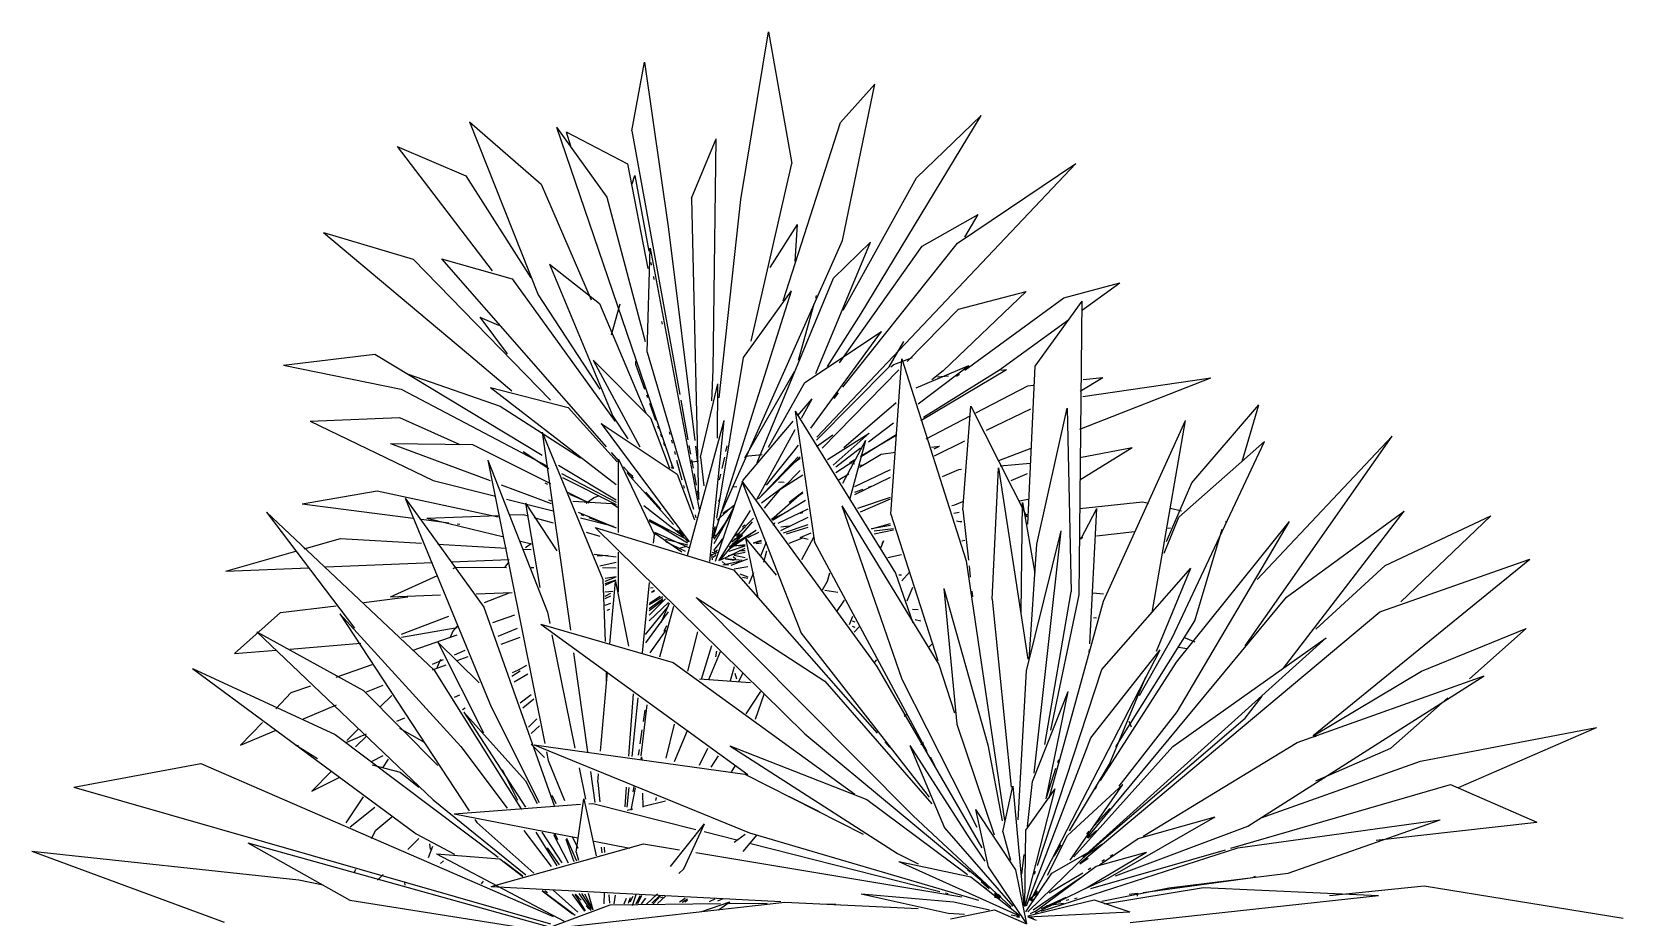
# Model space of a CAD drawing. Header units: millimetres. Extents: x 577 to 2337, y 236 to 943.
# Drawn here: x 812.212 to 815.296, y 703.802 to 705.517 of the extents above; entities that cross this region are included whole.
import ezdxf

# ---------------------------------------------------------------- set-up
doc = ezdxf.new("R2010")
doc.units = ezdxf.units.MM
doc.header["$LTSCALE"] = 0.01
doc.layers.add('06-Furn', color=4, linetype='Continuous')

# ---------------------------------------------------------------- blocks, each defined once
blk = doc.blocks.new('SERWER')
at = {"layer": '06-Furn', "color": 66, "linetype": 'Continuous'}
for p, q in [((722.9173, 562.3524), (723.0114, 562.9215)), ((723.0114, 562.9215), (723.0904, 562.4752)), ((722.5472, 562.586), (722.5911, 562.8186)), ((722.5911, 562.8186), (722.6721, 562.2524)), ((723.2552, 562.6138), (723.3725, 562.7436)), ((723.2618, 562.2143), (723.3725, 562.7436)), ((721.9974, 562.6168), (722.2397, 562.4051)), ((721.9974, 562.6168), (722.23, 562.0292)), ((723.0612, 562.009), (723.2552, 562.6138)), ((723.3256, 561.9661), (723.7325, 562.6377)), ((723.5131, 562.4263), (723.7325, 562.6377)), ((722.2923, 562.5977), (722.4634, 562.3608)), ((722.2923, 562.5977), (722.6878, 561.4391)), ((722.3244, 562.5823), (722.3398, 562.5353)), ((722.3244, 562.5823), (722.5331, 562.4739)), ((722.5472, 562.586), (722.7102, 561.6912)), ((722.75, 562.3576), (722.8343, 562.5588)), ((722.8233, 561.7754), (722.8343, 562.5588)), ((721.752, 562.5328), (721.9845, 562.4328)), ((721.752, 562.5328), (722.0735, 562.1114)), ((722.5331, 562.4739), (722.6015, 562.1188)), ((722.9525, 561.8721), (723.0904, 562.4752)), ((723.1755, 561.5471), (724.0537, 562.4752)), ((723.6521, 562.2048), (724.0536, 562.4752)), ((721.9845, 562.4328), (722.2055, 562.0872)), ((722.2397, 562.4051), (722.4101, 562.0126)), ((722.549, 562.4056), (722.5577, 562.4343)), ((722.5577, 562.4343), (722.605, 562.1773)), ((723.2644, 561.977), (723.5131, 562.4263)), ((722.4634, 562.3608), (722.5929, 561.8718)), ((722.75, 562.3576), (722.7735, 561.337)), ((722.8443, 561.6806), (722.9173, 562.3524)), ((723.5328, 562.1948), (723.7221, 562.3018)), ((723.6773, 562.2252), (723.7221, 562.3018)), ((721.5021, 562.2409), (721.8061, 562.15)), ((721.5021, 562.2409), (721.9865, 561.8334)), ((722.6721, 562.2524), (722.7612, 561.5356)), ((723.0166, 562.1222), (723.1097, 562.2677)), ((723.1014, 562.1429), (723.1097, 562.2677)), ((722.5994, 561.8356), (722.6095, 562.1874)), ((722.6095, 562.1874), (722.7761, 561.3016)), ((722.8514, 561.2914), (723.2618, 562.2143)), ((723.1714, 561.7633), (723.3575, 562.2079)), ((723.2321, 562.0859), (723.3575, 562.2079)), ((723.252, 561.7994), (723.5328, 562.1948)), ((723.264, 561.7159), (723.6521, 562.2048)), ((721.8061, 562.15), (722.2715, 561.6719)), ((721.9016, 562.1517), (722.1416, 562.0837)), ((721.9016, 562.1517), (722.4608, 561.514)), ((722.2681, 562.1337), (722.4375, 562.0007)), ((722.2681, 562.1337), (722.4836, 561.6178)), ((722.612, 562.1392), (722.6138, 562.1296)), ((722.1416, 562.0837), (722.4917, 561.5994)), ((722.6208, 562.0916), (722.6226, 562.0821)), ((722.9734, 561.4612), (723.2321, 562.0859)), ((724.0134, 562.0189), (724.2036, 562.0701)), ((724.076, 561.9782), (724.2036, 562.0701)), ((722.23, 562.0292), (722.4394, 561.7095)), ((722.8246, 561.207), (723.0895, 562.0436)), ((722.9261, 561.817), (723.0895, 562.0436)), ((723.1715, 562.0182), (723.1742, 562.0278)), ((723.6035, 561.7723), (723.8856, 562.0408)), ((723.6558, 561.981), (723.8856, 562.0408)), ((723.6769, 561.7742), (724.0134, 562.0189)), ((722.4375, 562.0007), (722.595, 561.6285)), ((722.4793, 561.894), (722.5077, 561.9989)), ((723.1129, 561.8074), (723.1662, 561.9991)), ((723.2115, 561.7861), (723.3256, 561.9661)), ((723.4815, 561.8034), (723.6559, 561.981)), ((723.9164, 561.7879), (724.0757, 562.0077)), ((724.0649, 561.0121), (724.0757, 562.0077)), ((722.0323, 561.954), (722.0956, 561.9269)), ((722.0323, 561.954), (722.1247, 561.8292)), ((722.6489, 561.9392), (722.6506, 561.9297)), ((723.7945, 561.7755), (724.0304, 561.9454)), ((723.1345, 561.7326), (723.3943, 561.9047)), ((723.155, 561.5774), (723.3943, 561.9047)), ((723.4202, 561.7853), (723.4703, 561.871)), ((721.3662, 561.791), (721.6761, 561.8282)), ((721.6761, 561.8282), (722.2435, 561.4856)), ((721.9865, 561.8334), (722.1411, 561.7038)), ((722.4168, 561.8085), (722.6111, 561.6119)), ((722.4168, 561.8085), (722.5748, 561.5136)), ((722.5601, 561.8045), (722.5603, 561.7949)), ((722.5994, 561.8356), (722.7565, 561.3022)), ((722.8356, 561.2726), (722.9261, 561.817)), ((723.4268, 561.286), (723.4635, 561.8127)), ((723.436, 561.7935), (723.5001, 561.8174)), ((723.4635, 561.8127), (723.6819, 561.1276)), ((721.3662, 561.791), (721.7656, 561.7098)), ((721.786, 561.7618), (721.7955, 561.7555)), ((721.786, 561.7618), (722.1009, 561.6514)), ((722.5603, 561.7949), (722.5907, 561.7093)), ((722.8186, 561.6705), (722.8233, 561.7754)), ((722.9307, 561.4765), (723.0995, 561.7693)), ((723.1743, 561.5363), (723.4202, 561.7853)), ((723.1929, 561.5094), (723.4536, 561.7749)), ((723.4266, 561.7853), (723.436, 561.7935)), ((723.512, 561.7145), (723.6908, 561.7898)), ((723.5195, 561.6594), (723.6908, 561.7897)), ((723.528, 561.6035), (723.8184, 561.7759)), ((723.5373, 561.6143), (723.7945, 561.7755)), ((723.5659, 561.742), (723.6035, 561.7724)), ((723.5851, 561.7513), (723.6221, 561.7552)), ((723.649, 561.7539), (723.6583, 561.7607)), ((723.6498, 561.7581), (723.659, 561.7591)), ((723.7992, 561.7739), (723.8184, 561.7759)), ((723.8915, 561.2518), (723.9164, 561.7879)), ((724.0678, 561.5745), (724.5114, 561.7475)), ((724.0689, 561.7025), (724.1452, 561.7494)), ((724.0771, 561.6849), (724.5114, 561.7475)), ((724.0785, 561.7421), (724.1452, 561.7495)), ((721.7656, 561.7098), (722.2621, 561.4485)), ((722.068, 561.7148), (722.3318, 561.6473)), ((722.068, 561.7148), (722.4948, 561.3862)), ((722.7804, 561.4789), (722.84, 561.7277)), ((722.8385, 561.5435), (722.84, 561.7277)), ((723.0112, 561.5134), (723.1344, 561.7326)), ((723.2339, 561.6781), (723.2489, 561.697)), ((723.7141, 561.6288), (723.8909, 561.7213)), ((723.8909, 561.7212), (723.9095, 561.7233)), ((722.1009, 561.6514), (722.3738, 561.4763)), ((722.3318, 561.6473), (722.4975, 561.4634)), ((722.5974, 561.6903), (722.6008, 561.6808)), ((722.6075, 561.6618), (722.6278, 561.6047)), ((722.7137, 561.672), (722.7381, 561.5375)), ((723.1109, 561.6201), (723.1593, 561.677)), ((723.1228, 561.6107), (723.1593, 561.677)), ((723.2674, 561.5117), (723.4442, 561.6642)), ((723.6709, 561.3001), (723.6974, 561.6521)), ((723.6974, 561.6521), (723.8874, 561.2764)), ((723.7514, 561.5703), (723.9008, 561.6433)), ((723.9216, 561.1841), (724.0247, 561.6446)), ((724.0247, 561.6446), (724.0383, 561.0223)), ((724.4472, 561.3917), (724.6745, 561.6569)), ((724.6178, 561.4648), (724.6745, 561.6569)), ((721.457, 561.6007), (721.7592, 561.6138)), ((721.457, 561.6007), (721.8742, 561.3999)), ((721.7592, 561.6138), (721.9643, 561.5215)), ((722.4442, 561.5932), (722.7018, 561.4216)), ((722.4442, 561.5932), (722.7417, 561.1918)), ((722.4836, 561.6178), (722.5338, 561.5414)), ((722.6111, 561.6119), (722.6753, 561.442)), ((722.6345, 561.5856), (722.6379, 561.5761)), ((722.7366, 561.1456), (722.8612, 561.6035)), ((722.8123, 561.1252), (722.8612, 561.6035)), ((722.925, 561.4014), (723.0948, 561.6011)), ((723.1014, 561.6345), (723.1674, 561.1911)), ((723.1014, 561.6345), (723.4427, 561.0861)), ((723.3511, 561.5313), (723.4349, 561.595)), ((723.5466, 561.5411), (723.6955, 561.619)), ((724.1482, 560.9906), (724.4259, 561.6038)), ((724.3128, 560.9516), (724.4259, 561.6038)), ((722.2439, 561.5642), (722.3392, 560.8923)), ((722.2439, 561.5642), (722.4497, 561.0641)), ((722.6447, 561.5571), (722.648, 561.5476)), ((722.6742, 561.565), (722.6768, 561.5555)), ((722.6818, 561.5363), (722.6844, 561.5267)), ((722.9715, 561.3358), (723.1019, 561.5728)), ((723.1743, 561.5153), (723.2301, 561.5551)), ((723.2115, 561.4716), (723.3523, 561.5604)), ((723.2303, 561.4522), (723.3523, 561.5603)), ((723.2636, 561.3906), (723.3418, 561.5362)), ((723.2872, 561.3356), (723.3418, 561.5362)), ((723.3232, 561.4801), (723.4442, 561.5559)), ((723.3232, 561.4819), (723.4442, 561.5537)), ((723.5745, 561.484), (723.6769, 561.534)), ((724.3805, 560.8663), (724.6934, 561.5324)), ((724.4033, 561.2758), (724.6934, 561.5324)), ((724.6286, 560.8394), (725.1271, 561.5506)), ((724.6691, 561.0638), (725.1271, 561.5506)), ((721.7289, 561.5253), (722.0075, 561.522)), ((721.7289, 561.5253), (722.0667, 561.3996)), ((722.0075, 561.522), (722.2715, 561.3896)), ((722.1796, 561.4982), (722.2656, 561.4406)), ((722.4777, 561.4948), (722.503, 561.466)), ((722.6548, 561.5285), (722.6582, 561.519)), ((722.692, 561.4979), (722.6945, 561.4883)), ((722.7416, 561.5183), (722.7469, 561.4895)), ((722.7635, 561.5164), (722.7707, 561.4591)), ((722.7804, 561.4789), (722.7915, 561.3823)), ((722.8539, 561.4406), (722.8627, 561.479)), ((722.8671, 561.4981), (722.8715, 561.5173)), ((722.9323, 561.4823), (722.9899, 561.4884)), ((722.9776, 561.3378), (723.1125, 561.4805)), ((722.9788, 561.3385), (723.1184, 561.4798)), ((723.0044, 561.3839), (723.0986, 561.5002)), ((723.0812, 561.4489), (723.1184, 561.4754)), ((723.0985, 561.5002), (723.1126, 561.5195)), ((723.2394, 561.4463), (723.3232, 561.5101)), ((723.3205, 561.4449), (723.3932, 561.4891)), ((723.3932, 561.4891), (723.4422, 561.4959)), ((723.5642, 561.5127), (723.5918, 561.5165)), ((723.5734, 561.5076), (723.5918, 561.5164)), ((723.7929, 561.4672), (723.9025, 561.51)), ((724.0678, 561.4018), (724.2447, 561.5113)), ((724.0678, 561.4779), (724.2447, 561.5113)), ((722.0593, 561.4693), (722.2613, 560.953)), ((722.0593, 561.4693), (722.2524, 560.5077)), ((722.2994, 561.4519), (722.4948, 561.3339)), ((722.3087, 561.424), (722.4948, 561.326)), ((722.5023, 561.2235), (722.5024, 561.472)), ((722.5024, 561.472), (722.6241, 561.2158)), ((722.5198, 561.4467), (722.5536, 561.4082)), ((722.5321, 561.4307), (722.5507, 561.4146)), ((722.5324, 561.4247), (722.6892, 561.2506)), ((722.681, 561.4427), (722.6904, 561.4463)), ((722.6819, 561.4522), (722.6853, 561.4425)), ((722.6996, 561.4692), (722.7174, 561.4021)), ((722.7018, 561.4216), (722.7608, 561.2667)), ((722.7463, 561.4627), (722.7742, 561.4656)), ((722.7504, 561.4703), (722.7556, 561.4414)), ((722.7591, 561.4223), (722.7661, 561.3838)), ((722.8452, 561.4022), (722.8495, 561.4214)), ((723.0626, 561.3766), (723.1185, 561.4335)), ((723.2394, 561.4275), (723.3046, 561.4683)), ((723.2479, 561.4006), (723.2842, 561.4227)), ((723.286, 561.4598), (723.3046, 561.4709)), ((723.2937, 561.4577), (723.3029, 561.4563)), ((723.3046, 561.3796), (723.4256, 561.4373)), ((723.3211, 561.4534), (723.3303, 561.452)), ((723.6014, 561.4137), (723.6568, 561.4375)), ((723.6568, 561.4375), (723.6663, 561.4384)), ((723.7697, 560.9972), (723.791, 561.443)), ((723.791, 561.443), (723.8909, 560.7938)), ((723.7974, 561.45), (723.8986, 561.4589)), ((723.8342, 561.3997), (723.8894, 561.4235)), ((721.8742, 561.3999), (722.0858, 561.3464)), ((722.1039, 561.3857), (722.2014, 561.3494)), ((722.2528, 561.3917), (722.2621, 561.3875)), ((722.3128, 561.4105), (722.4948, 561.3184)), ((722.7225, 561.3829), (722.725, 561.3733)), ((722.8316, 561.1259), (722.925, 561.4014)), ((722.8939, 561.3788), (722.9034, 561.3798)), ((722.9204, 561.3975), (723.1217, 560.8821)), ((722.9204, 561.3975), (723.3785, 560.7689)), ((722.9881, 561.3241), (723.0812, 561.3944)), ((722.9972, 561.3062), (723.0529, 561.3715)), ((723.0455, 561.3947), (723.0549, 561.3957)), ((723.0529, 561.3715), (723.1275, 561.4186)), ((723.0549, 561.3957), (723.0641, 561.3942)), ((723.3046, 561.3523), (723.4256, 561.4114)), ((723.3046, 561.36), (723.3325, 561.3705)), ((723.3511, 561.3775), (723.3604, 561.381)), ((724.361, 561.1924), (724.4472, 561.3917)), ((721.4297, 561.3205), (721.6838, 561.3647)), ((721.4297, 561.3205), (721.8061, 561.2723)), ((721.6838, 561.3647), (722.0946, 561.2769)), ((721.7786, 561.3396), (722.0459, 560.9705)), ((721.7786, 561.3396), (722.0705, 560.6323)), ((722.1226, 561.337), (722.2808, 561.2971)), ((722.1869, 561.3235), (722.293, 561.161)), ((722.1869, 561.3235), (722.2351, 561.0366)), ((722.2014, 561.3494), (722.2743, 561.3221)), ((722.2654, 561.3344), (722.2745, 561.3307)), ((722.3273, 561.3616), (722.4018, 561.3242)), ((722.3366, 561.354), (722.4018, 561.3247)), ((722.3472, 561.3297), (722.4805, 561.322)), ((722.3924, 561.3228), (722.4181, 561.3415)), ((722.4181, 561.3415), (722.4369, 561.3487)), ((722.4805, 561.322), (722.4987, 561.3094)), ((722.5879, 561.3145), (722.7177, 561.2146)), ((722.5957, 561.3602), (722.6463, 561.3025)), ((722.7696, 561.3646), (722.7749, 561.3358)), ((722.8371, 561.2658), (722.8941, 561.316)), ((722.843, 561.3289), (722.8461, 561.3384)), ((722.8567, 561.2887), (722.8944, 561.3156)), ((723.0254, 561.265), (723.1371, 561.3331)), ((723.0306, 561.2752), (723.1258, 561.3596)), ((723.0812, 561.326), (723.1277, 561.3614)), ((723.0998, 561.34), (723.1277, 561.3575)), ((723.2596, 561.3141), (723.4639, 560.7261)), ((723.2596, 561.3141), (723.5892, 560.7753)), ((723.3139, 561.3064), (723.4256, 561.3438)), ((723.3232, 561.2941), (723.4256, 561.3381)), ((723.6334, 561.3146), (723.6429, 561.3174)), ((723.6429, 561.3174), (723.67, 561.3291)), ((723.8627, 561.3309), (723.8905, 561.3361)), ((723.8689, 560.9526), (723.8733, 561.3249)), ((723.8733, 561.3249), (723.9147, 561.0854)), ((724.0674, 561.3051), (724.2795, 561.328)), ((724.2795, 561.328), (724.3005, 561.3231)), ((721.3081, 561.2925), (721.6066, 560.8989)), ((721.3081, 561.2925), (721.877, 560.7565)), ((721.834, 561.2687), (721.9271, 561.2568)), ((721.8525, 561.2716), (722.0946, 561.2816)), ((721.8525, 561.2716), (722.1132, 561.2083)), ((722.1318, 561.2831), (722.1786, 561.285)), ((722.1786, 561.285), (722.1972, 561.2798)), ((722.2158, 561.2745), (722.2809, 561.256)), ((722.3654, 561.2928), (722.4948, 561.2389)), ((722.3738, 561.2735), (722.4855, 561.2453)), ((722.3744, 561.2846), (722.3835, 561.2812)), ((722.4018, 561.2744), (722.4948, 561.2396)), ((722.6065, 561.2672), (722.726, 561.2043)), ((722.6065, 561.2664), (722.7362, 561.1882)), ((722.6065, 561.2619), (722.6717, 561.229)), ((722.7622, 561.283), (722.765, 561.2734)), ((722.8266, 561.2004), (722.8739, 561.2671)), ((722.827, 561.1857), (722.8925, 561.3022)), ((722.8433, 561.127), (722.9506, 561.2979)), ((722.8472, 561.1298), (722.9575, 561.2595)), ((722.8521, 561.2321), (722.8942, 561.3082)), ((722.9048, 561.2159), (722.9602, 561.2723)), ((723.0217, 561.269), (723.0306, 561.2752)), ((723.0254, 561.2685), (723.0812, 561.2977)), ((723.044, 561.2553), (723.1464, 561.3041)), ((723.0533, 561.2297), (723.1464, 561.2751)), ((723.1184, 561.29), (723.1277, 561.2935)), ((723.1184, 561.2885), (723.1277, 561.2908)), ((723.4268, 561.286), (723.5857, 560.7892)), ((723.6397, 561.289), (723.6583, 561.2925)), ((723.649, 561.2629), (723.6676, 561.2599)), ((723.6583, 561.2608), (723.6676, 561.2618)), ((723.6709, 561.3001), (723.6895, 561.1291)), ((723.8817, 561.285), (723.891, 561.286)), ((724.0707, 561.2004), (724.125, 561.3054)), ((724.1011, 560.8464), (724.1251, 561.3054)), ((724.3531, 561.1529), (724.4033, 561.2758)), ((724.375, 561.3057), (724.4122, 561.297)), ((724.3952, 560.7841), (724.7785, 561.2603)), ((724.3973, 560.6151), (724.7785, 561.2603)), ((724.5611, 561.2622), (724.5672, 561.2608)), ((724.5611, 561.2602), (724.5672, 561.2609)), ((724.7585, 560.7633), (725.1677, 561.2954)), ((724.768, 561.0042), (725.1677, 561.2954)), ((725.103, 561.111), (725.4617, 561.2803)), ((725.1568, 560.9879), (725.4617, 561.2803)), ((721.955, 561.2532), (721.9643, 561.252)), ((722.3925, 561.2242), (722.439, 561.211)), ((722.4239, 561.24), (722.893, 561.0969)), ((722.4239, 561.24), (723.1347, 560.5405)), ((722.6213, 561.1872), (722.6242, 561.2158)), ((722.6251, 561.2241), (722.743, 561.1711)), ((722.6262, 561.2212), (722.7176, 561.1579)), ((722.7003, 561.2313), (722.7384, 561.1922)), ((722.7068, 561.2311), (722.7244, 561.2116)), ((722.8227, 561.2129), (722.8319, 561.2141)), ((722.8245, 561.2057), (722.8309, 561.2439)), ((722.8256, 561.2335), (722.8299, 561.2431)), ((722.829, 561.2146), (722.8384, 561.2171)), ((722.8759, 561.1661), (722.9683, 561.2313)), ((722.8774, 561.1749), (722.9695, 561.231)), ((722.8865, 561.1828), (722.9232, 561.2145)), ((722.8873, 561.1913), (722.9235, 561.2207)), ((722.8958, 561.2121), (722.9141, 561.2236)), ((722.8958, 561.2007), (722.9233, 561.2151)), ((722.9034, 561.2092), (722.9225, 561.2164)), ((722.904, 561.2121), (722.9134, 561.2189)), ((722.9228, 561.2386), (722.9322, 561.241)), ((722.9231, 561.2443), (722.9323, 561.2498)), ((722.9416, 561.2065), (722.9788, 561.2243)), ((723.0286, 561.2479), (723.0325, 561.2573)), ((723.0299, 561.2478), (723.0326, 561.2573)), ((723.0533, 561.2425), (723.0812, 561.2461)), ((723.0626, 561.2224), (723.1464, 561.2504)), ((723.0719, 561.2195), (723.1464, 561.241)), ((723.1184, 561.2061), (723.1557, 561.2221)), ((723.1246, 561.1316), (723.1655, 561.2078)), ((723.3604, 561.2355), (723.4256, 561.2544)), ((723.3604, 561.2367), (723.4256, 561.2489)), ((723.3697, 561.2296), (723.4349, 561.2367)), ((723.3697, 561.2193), (723.4349, 561.2327)), ((723.886, 560.7539), (724.0047, 561.2289)), ((723.9121, 560.4069), (724.0047, 561.2289)), ((724.0678, 561.2058), (724.0771, 561.2068)), ((724.1237, 561.212), (724.254, 561.2263)), ((724.3657, 561.2386), (724.375, 561.2397)), ((724.458, 560.9234), (724.55, 561.2349)), ((721.1708, 561.0924), (721.4074, 561.1597)), ((721.4358, 561.1678), (721.5591, 561.2028)), ((721.5591, 561.2028), (721.834, 561.1871)), ((721.8898, 561.1839), (722.1225, 561.1707)), ((722.1699, 561.1946), (722.2079, 561.1853)), ((722.1784, 561.1675), (722.2063, 561.1659)), ((722.187, 561.1731), (722.2057, 561.1867)), ((722.5022, 561.0227), (722.5023, 561.1565)), ((722.6624, 561.2006), (722.7373, 561.1816)), ((722.6624, 561.1935), (722.7282, 561.1605)), ((722.7076, 561.1709), (722.7345, 561.1769)), ((722.8193, 561.1482), (722.8381, 561.1571)), ((722.8199, 561.1573), (722.8303, 561.1549)), ((722.8254, 561.1628), (722.8564, 561.2011)), ((722.8256, 561.1519), (722.8331, 561.1522)), ((722.8271, 561.1604), (722.8366, 561.1606)), ((722.8287, 561.1574), (722.8381, 561.1642)), ((722.8486, 561.1925), (722.8564, 561.2023)), ((722.8497, 561.1304), (722.9324, 561.1708)), ((722.8743, 561.1455), (722.932, 561.1563)), ((722.8781, 561.1606), (722.9325, 561.1788)), ((722.8842, 561.1803), (722.932, 561.1779)), ((722.8851, 561.1796), (722.9228, 561.1975)), ((722.8947, 561.184), (722.9134, 561.1983)), ((722.8953, 561.1784), (722.9323, 561.1824)), ((722.913, 561.1624), (722.9321, 561.1628)), ((722.9335, 561.2038), (723.0369, 561.0791)), ((722.9335, 561.2038), (722.9754, 561.003)), ((722.9602, 561.1881), (722.9881, 561.1974)), ((722.9602, 561.1872), (722.9881, 561.1953)), ((722.9695, 561.1889), (722.9881, 561.1979)), ((722.9695, 561.1864), (722.9881, 561.1884)), ((722.9851, 561.1444), (723.0048, 561.1914)), ((722.9951, 561.1234), (723.0058, 561.1617)), ((723.0809, 561.1873), (723.1273, 561.2049)), ((723.1273, 561.2049), (723.146, 561.2013)), ((723.1674, 561.1911), (723.5489, 560.4824)), ((723.3915, 561.1676), (723.4031, 561.196)), ((723.3967, 561.1864), (723.4031, 561.196)), ((723.6676, 561.1951), (723.6769, 561.1972)), ((723.8959, 560.7926), (723.9216, 561.1841)), ((721.1708, 561.0924), (721.4524, 561.1041)), ((721.5082, 561.1065), (721.8712, 561.1216)), ((721.9364, 561.1243), (722.1318, 561.1324)), ((721.9419, 561.1014), (721.9507, 561.1054)), ((721.9507, 561.1054), (722.1223, 561.105)), ((722.1165, 561.1048), (722.1318, 561.1237)), ((722.2063, 561.1049), (722.2156, 561.1048)), ((722.4204, 561.1499), (722.4948, 561.1407)), ((722.4297, 561.1448), (722.4669, 561.1464)), ((722.439, 561.1107), (722.4948, 561.1232)), ((722.4483, 561.1043), (722.4948, 561.1042)), ((722.818, 561.1504), (722.8203, 561.1311)), ((722.8239, 561.1399), (722.833, 561.1473)), ((722.8546, 561.1254), (722.8643, 561.1165)), ((722.8569, 561.1142), (722.9134, 561.1258)), ((722.8572, 561.1153), (722.8759, 561.1135)), ((722.8647, 561.1356), (722.9224, 561.1302)), ((722.8663, 561.134), (722.8945, 561.1291)), ((722.8849, 561.113), (722.9416, 561.1345)), ((722.8911, 561.1422), (722.9006, 561.1339)), ((722.8943, 561.1), (722.9416, 561.1076)), ((722.8953, 561.1464), (722.9323, 561.1388)), ((723.4165, 561.1389), (723.4629, 561.1492)), ((723.6819, 561.1276), (723.812, 560.2462)), ((723.6915, 561.1101), (723.6956, 561.072)), ((724.1416, 560.7585), (724.4443, 561.102)), ((724.3274, 560.8214), (724.4443, 561.102)), ((724.859, 560.5354), (725.5939, 561.133)), ((724.8683, 560.8958), (725.103, 561.111)), ((725.0846, 560.9549), (725.5939, 561.133)), ((721.7295, 561.0058), (721.8886, 561.0774)), ((722.4497, 561.0641), (722.4567, 560.8542)), ((722.4571, 561.0445), (722.494, 561.0617)), ((722.4576, 561.0683), (722.4948, 561.0748)), ((722.4576, 561.0581), (722.4948, 561.0726)), ((722.4576, 561.0505), (722.4948, 561.0634)), ((722.4735, 560.8464), (722.4921, 561.0574)), ((722.492, 561.0574), (722.5361, 560.8381)), ((722.5843, 560.8156), (722.608, 561.0538)), ((722.893, 561.0969), (723.3802, 560.5424)), ((722.914, 561.0831), (722.9416, 561.0729)), ((722.9227, 561.0717), (722.9416, 561.0687)), ((722.9455, 561.0502), (722.9613, 561.0879)), ((723.1946, 561.0292), (723.2118, 561.0585)), ((723.2118, 561.0585), (723.2196, 561.0872)), ((723.4427, 561.0861), (723.5014, 560.9172)), ((723.4535, 561.0803), (723.4628, 561.0794)), ((723.4635, 561.0601), (723.4899, 561.0885)), ((721.6385, 560.9865), (721.7875, 561.0049)), ((721.7295, 561.0058), (721.8991, 561.0116)), ((722.0201, 561.0157), (722.1417, 561.0198)), ((722.0481, 560.9863), (722.1353, 561.0196)), ((722.4565, 561.0221), (722.4838, 561.0245)), ((722.4576, 561.0079), (722.4762, 561.0181)), ((722.4576, 560.9994), (722.4762, 561.0089)), ((722.6065, 560.9796), (722.6531, 561.0063)), ((722.6065, 560.9661), (722.6531, 561.0001)), ((722.6065, 560.9436), (722.6624, 560.9983)), ((722.6065, 560.9585), (722.6531, 560.9943)), ((722.608, 560.9838), (722.6444, 561.0072)), ((722.6114, 561.0358), (722.6206, 561.0366)), ((722.615, 561.021), (722.6245, 561.0248)), ((722.6158, 561.0228), (722.6251, 561.0282)), ((722.7659, 561.0025), (723.2021, 560.7188)), ((722.7659, 561.0025), (723.5021, 560.2627)), ((723.2022, 561.028), (723.2466, 561.0211)), ((723.2434, 560.9559), (723.269, 560.9943)), ((723.4814, 560.9915), (723.501, 561.0385)), ((723.6059, 561.0341), (723.6501, 560.5735)), ((723.6059, 561.0341), (723.7554, 560.5028)), ((723.7008, 561.0245), (723.7029, 561.0055)), ((723.7697, 560.9972), (723.8344, 560.3592)), ((723.9485, 560.5043), (724.0383, 561.0223)), ((723.963, 560.3227), (724.1482, 560.9906)), ((723.9693, 560.5533), (724.0649, 561.0121)), ((724.0927, 560.1877), (724.768, 561.0042)), ((724.112, 561.0185), (724.1483, 561.0151)), ((721.1993, 560.8131), (721.3562, 560.9516)), ((721.3562, 560.9516), (721.5448, 560.9749)), ((721.5576, 560.9481), (721.9677, 560.4975)), ((721.5576, 560.9481), (721.9961, 560.2794)), ((721.7668, 560.8789), (721.9271, 560.9401)), ((722.0459, 560.9705), (722.2837, 560.2981)), ((722.076, 560.9179), (722.1505, 560.9438)), ((722.2613, 560.953), (722.2691, 560.9146)), ((722.4576, 560.9772), (722.4762, 560.9842)), ((722.4639, 560.96), (722.4734, 560.9638)), ((722.5946, 560.877), (722.6717, 560.9737)), ((722.5955, 560.8494), (722.6717, 560.9549)), ((722.6065, 560.9238), (722.6717, 560.9861)), ((722.643, 560.8016), (722.6898, 560.9739)), ((722.6475, 560.9184), (722.6758, 560.9851)), ((723.2863, 560.9116), (723.2979, 560.94)), ((723.5, 560.9637), (723.5187, 560.9619)), ((724.0678, 560.1018), (725.0846, 560.9549)), ((724.1143, 560.9353), (724.1237, 560.9341)), ((721.2761, 560.8863), (721.6379, 560.6881)), ((721.2761, 560.8863), (721.8741, 560.3163)), ((721.7668, 560.8689), (721.955, 560.9014)), ((721.9326, 560.8684), (721.9409, 560.8872)), ((721.9409, 560.8872), (721.9562, 560.9061)), ((722.0946, 560.8716), (722.1598, 560.8991)), ((722.2391, 560.9126), (722.6877, 560.7824)), ((722.2391, 560.9126), (722.9416, 560.4027)), ((722.6098, 560.8153), (722.6638, 560.892)), ((722.6569, 560.8892), (722.6668, 560.9085)), ((722.738, 560.7537), (722.7712, 560.8868)), ((723.1217, 560.8821), (723.5564, 560.3256)), ((723.2953, 560.9236), (723.3046, 560.9204)), ((723.2953, 560.9061), (723.3046, 560.9021)), ((723.3015, 560.8853), (723.3195, 560.9047)), ((723.5094, 560.9279), (723.528, 560.9236)), ((724.1892, 560.4969), (724.458, 560.9234)), ((725.2266, 560.7528), (725.5812, 560.898)), ((725.3892, 560.7277), (725.5812, 560.898)), ((721.3872, 560.8283), (721.6281, 560.8477)), ((721.8061, 560.8242), (721.955, 560.8759)), ((721.8895, 560.8519), (722.0293, 560.7134)), ((721.8895, 560.8519), (722.0446, 560.5444)), ((722.1039, 560.8446), (722.1691, 560.869)), ((722.2769, 560.8762), (722.3549, 560.492)), ((722.7843, 560.7265), (722.819, 560.8403)), ((723.5559, 560.8361), (723.5652, 560.8446)), ((724.0771, 560.1224), (724.9036, 560.8657)), ((724.2696, 560.6701), (724.3805, 560.8663)), ((724.3834, 560.4979), (724.9036, 560.8657)), ((724.4029, 560.8346), (724.4308, 560.8296)), ((724.4193, 560.8687), (724.4571, 560.8524)), ((721.1993, 560.8131), (721.3407, 560.8245)), ((721.5445, 560.7333), (721.6665, 560.7757)), ((721.8712, 560.7771), (721.9085, 560.7928)), ((721.8712, 560.7575), (721.9178, 560.775)), ((721.8869, 560.7655), (721.8993, 560.7936)), ((721.9457, 560.8086), (721.9829, 560.8243)), ((721.955, 560.7889), (721.9922, 560.8028)), ((722.1635, 560.7572), (722.191, 560.7734)), ((722.35, 560.8155), (722.3977, 560.4796)), ((722.6877, 560.7824), (723.3046, 560.3357)), ((722.8087, 560.7246), (722.849, 560.8204)), ((722.8326, 560.8023), (722.8357, 560.8214)), ((723.3704, 560.7824), (723.3792, 560.792)), ((723.5892, 560.7753), (723.6422, 560.6123)), ((723.9018, 559.9766), (724.3398, 560.8257)), ((724.0996, 560.8177), (724.1001, 560.8272)), ((724.1051, 560.5275), (724.3398, 560.8257)), ((724.1378, 560.3822), (724.3953, 560.7841)), ((721.0576, 560.7622), (721.5416, 560.5381)), ((721.0576, 560.7622), (721.8165, 560.2012)), ((721.877, 560.7565), (722.1738, 560.2838)), ((722.1411, 560.7358), (722.1691, 560.7546)), ((722.1424, 560.7484), (722.1635, 560.7573)), ((722.1482, 560.7171), (722.1952, 560.7439)), ((722.4415, 560.4819), (722.4651, 560.7505)), ((722.4601, 560.7492), (722.4611, 560.7206)), ((722.777, 560.7276), (722.95, 560.7147)), ((722.8826, 560.721), (722.896, 560.769)), ((722.8968, 560.7469), (722.9023, 560.7276)), ((722.9106, 560.7177), (722.9239, 560.7465)), ((723.3785, 560.7689), (723.7348, 560.1535)), ((723.4639, 560.7261), (723.7176, 560.2241)), ((723.8583, 560.249), (723.886, 560.7539)), ((723.9233, 560.094), (724.1417, 560.7585)), ((724.1676, 560.4374), (724.2912, 560.7343)), ((724.6369, 560.2279), (725.4394, 560.7379)), ((724.8048, 560.5107), (725.4394, 560.7379)), ((724.859, 560.5336), (725.2266, 560.7528)), ((721.3397, 560.6256), (721.3925, 560.6805)), ((721.3925, 560.6805), (721.459, 560.7036)), ((721.6379, 560.6881), (721.8898, 560.4327)), ((721.6478, 560.6826), (721.7037, 560.7062)), ((721.6956, 560.6328), (721.7333, 560.6705)), ((721.9457, 560.6655), (721.9643, 560.6734)), ((722.1691, 560.6462), (722.2063, 560.6735)), ((722.5376, 560.4651), (722.553, 560.6758)), ((722.9354, 560.6085), (722.9853, 560.6846)), ((722.9676, 560.5902), (722.9968, 560.6753)), ((723.2021, 560.7188), (723.5658, 560.3037)), ((723.9066, 560.3788), (724.0274, 560.6847)), ((723.9534, 560.3201), (724.0274, 560.6847)), ((724.6279, 560.5935), (724.6859, 560.6689)), ((721.4338, 560.592), (721.5455, 560.6393)), ((721.9736, 560.6231), (721.9829, 560.6293)), ((721.9783, 560.6137), (722.1866, 560.3808)), ((721.9783, 560.6137), (722.187, 560.2918)), ((722.0705, 560.6323), (722.2331, 560.3078)), ((722.1784, 560.6287), (722.2156, 560.6596)), ((722.5492, 560.4632), (722.5691, 560.6632)), ((722.579, 560.4663), (722.6, 560.6385)), ((722.587, 560.5827), (722.5925, 560.621)), ((724.2012, 560.3635), (724.3973, 560.6151)), ((725.1227, 560.4915), (725.3157, 560.6626)), ((721.2204, 560.5018), (721.2943, 560.5786)), ((721.7502, 560.5832), (721.7781, 560.5949)), ((721.7595, 560.56), (721.8433, 560.5129)), ((722.1971, 560.5631), (722.225, 560.5914)), ((722.2063, 560.5415), (722.2342, 560.5681)), ((722.6645, 560.4586), (722.693, 560.5729)), ((723.4721, 560.6004), (723.4814, 560.6079)), ((723.6501, 560.5735), (723.7774, 560.1977)), ((724.0771, 560.122), (724.6279, 560.5935)), ((724.234, 560.5835), (724.2412, 560.5646)), ((725.2231, 560.4481), (725.8199, 560.5622)), ((725.3523, 560.3581), (725.8199, 560.5622)), ((721.2204, 560.5018), (721.3407, 560.5527)), ((721.4071, 560.5038), (721.4164, 560.5013)), ((721.4071, 560.5038), (721.4811, 560.4568)), ((721.5416, 560.5381), (722.0946, 560.1218)), ((721.5813, 560.5183), (721.6203, 560.5573)), ((721.5813, 560.5121), (721.6478, 560.5401)), ((721.6107, 560.4964), (721.6483, 560.5343)), ((722.2059, 560.5051), (722.2516, 560.4602)), ((722.576, 560.5062), (722.5829, 560.554)), ((722.692, 560.4467), (722.7363, 560.5521)), ((723.1347, 560.5405), (723.761, 560.0204)), ((723.4055, 560.5136), (723.4224, 560.4944)), ((723.528, 560.5044), (723.5373, 560.5108)), ((723.8865, 559.9568), (724.1051, 560.5275)), ((724.2819, 560.1938), (724.8048, 560.5108)), ((724.8593, 560.5303), (724.8687, 560.5323)), ((721.6665, 560.4481), (721.7037, 560.4666)), ((721.7031, 560.4249), (721.7227, 560.4542)), ((721.9677, 560.4975), (722.1247, 560.2889)), ((722.2163, 560.5031), (722.9307, 560.4041)), ((722.2163, 560.5031), (722.9466, 560.2043)), ((722.2582, 560.4791), (722.2639, 560.4505)), ((722.2639, 560.4505), (722.3191, 560.3147)), ((722.5705, 560.4679), (722.5733, 560.487)), ((722.5791, 560.4535), (722.581, 560.463)), ((722.581, 560.463), (722.5812, 560.4535)), ((722.7769, 560.4348), (722.8056, 560.4916)), ((722.8169, 560.4277), (722.8419, 560.4657)), ((722.8805, 560.4998), (723.345, 560.3176)), ((722.8805, 560.4998), (723.4487, 560.1352)), ((723.4908, 560.5016), (723.6858, 560.1978)), ((723.4908, 560.5016), (723.6086, 560.2221)), ((723.5593, 560.4631), (723.5749, 560.4342)), ((723.7554, 560.5028), (723.8042, 560.2453)), ((723.9929, 560.4439), (723.9961, 560.4535)), ((724.0474, 560.1232), (724.3834, 560.4979)), ((724.8683, 560.3807), (725.1227, 560.4915)), ((720.6549, 560.3598), (721.086, 560.44)), ((721.086, 560.44), (722.2808, 559.9216)), ((721.4618, 560.3459), (721.5269, 560.4117)), ((721.6673, 560.4357), (721.7615, 560.411)), ((721.7615, 560.411), (721.8254, 560.3595)), ((722.1076, 560.4195), (722.16, 560.3156)), ((722.3686, 560.4248), (722.39, 560.3191)), ((722.4071, 560.4128), (722.422, 560.3083)), ((722.4322, 560.3764), (722.4347, 560.4052)), ((722.8862, 560.4119), (722.8985, 560.4309)), ((722.9307, 560.4041), (723.3325, 560.2003)), ((723.955, 560.3285), (723.9866, 560.4246)), ((724.0325, 560.2121), (724.1676, 560.4374)), ((724.6821, 560.2557), (725.2231, 560.4481)), ((720.6549, 560.3598), (722.2715, 559.8958)), ((721.4618, 560.3459), (721.5548, 560.3923)), ((722.1866, 560.3808), (722.2267, 560.3041)), ((722.4322, 560.3764), (722.4387, 560.3096)), ((722.525, 560.2928), (722.5299, 560.3598)), ((722.5321, 560.2917), (722.5387, 560.3584)), ((722.5449, 560.2817), (722.5601, 560.358)), ((722.5527, 560.3434), (722.5554, 560.3625)), ((723.8064, 560.2079), (723.8399, 560.3635)), ((723.8399, 560.3635), (723.8772, 559.9593)), ((723.8817, 559.9566), (723.9838, 560.3545)), ((723.8848, 560.2137), (723.9838, 560.3545)), ((723.8894, 560.2264), (723.9066, 560.3788)), ((724.0254, 560.1958), (724.2128, 560.3691)), ((724.0345, 560.1118), (724.2128, 560.3691)), ((724.1194, 560.3535), (724.1256, 560.3631)), ((724.2129, 560.3361), (724.2303, 560.3555)), ((724.5797, 560.153), (725.325, 560.3683)), ((725.325, 560.3684), (725.6174, 560.2416)), ((721.5783, 560.2386), (721.6377, 560.3274)), ((721.592, 560.2255), (721.6758, 560.2919)), ((721.8741, 560.3163), (722.1877, 560.0624)), ((721.9452, 560.2698), (722.3738, 560.3016)), ((722.2762, 560.3328), (722.2901, 560.3043)), ((722.3592, 560.1395), (722.385, 560.3199)), ((722.385, 560.3199), (722.4272, 560.1273)), ((722.4018, 560.3037), (722.4156, 560.3047)), ((722.4156, 560.3047), (722.7648, 560.2161)), ((722.584, 560.3391), (722.5851, 560.2915)), ((722.5879, 560.2955), (722.6624, 560.3136)), ((722.6287, 560.3149), (722.6311, 560.3245)), ((723.0814, 560.3285), (723.1836, 560.2774)), ((723.345, 560.3176), (723.6862, 560.0631)), ((724.1171, 560.2296), (724.1693, 560.2877)), ((721.6789, 560.2136), (721.7338, 560.2593)), ((721.9452, 560.2698), (722.3645, 560.1879)), ((722.0153, 560.2501), (722.0217, 560.2404)), ((722.0217, 560.2404), (722.2156, 560.0681)), ((722.5321, 560.2818), (722.5507, 560.2863)), ((722.6793, 560.0902), (722.7941, 560.2358)), ((722.7241, 560.0829), (722.7941, 560.2358)), ((723.5021, 560.2627), (723.8348, 559.9532)), ((723.7133, 560.2842), (723.8492, 560.0794)), ((723.7133, 560.2842), (723.7564, 560.0892)), ((724.1637, 560.0513), (724.527, 560.2596)), ((724.2654, 560.1859), (724.527, 560.2596)), ((724.6038, 560.1538), (725.2901, 560.2491)), ((724.7746, 560.0682), (725.2901, 560.2491)), ((725.0732, 560.1805), (725.6174, 560.2416)), ((721.6644, 560.1853), (721.6789, 560.2136)), ((721.7875, 560.1483), (721.8247, 560.186)), ((721.8165, 560.2012), (721.9457, 560.1324)), ((722.1816, 560.2133), (722.2739, 560.0907)), ((722.2218, 560.2074), (722.2938, 560.0928)), ((722.2423, 560.2067), (722.3097, 560.1026)), ((722.2817, 560.1987), (722.3317, 560.1029)), ((722.2861, 560.202), (722.2957, 560.1827)), ((722.3242, 560.1836), (722.3511, 560.1073)), ((722.3265, 560.1864), (722.3599, 560.11)), ((722.346, 560.1905), (722.3646, 560.1526)), ((722.7927, 560.209), (722.9044, 560.1806)), ((722.8952, 560.1736), (722.9323, 560.1998)), ((722.9259, 560.141), (722.973, 560.1976)), ((722.9466, 560.2043), (723.7234, 559.9763)), ((723.6086, 560.2221), (723.8398, 559.9558)), ((723.6858, 560.1978), (723.7448, 560.1093)), ((723.8064, 560.2079), (723.8318, 560.1122)), ((723.8808, 559.9547), (723.8848, 560.2137)), ((723.9579, 560.0617), (724.0253, 560.1958)), ((724.0909, 560.2006), (724.0996, 560.2103)), ((724.0957, 560.1877), (724.1237, 560.2133)), ((724.134, 560.0967), (724.2654, 560.1859)), ((724.1888, 560.0593), (724.6369, 560.2279)), ((720.5124, 560.1428), (721.1648, 559.9023)), ((720.5124, 560.1428), (721.4182, 560.0453)), ((721.2453, 560.1713), (721.5911, 559.9769)), ((721.2453, 560.1713), (722.2715, 559.8849)), ((721.8582, 560.1211), (721.8728, 560.1601)), ((721.8619, 560.1672), (721.8639, 560.148)), ((721.885, 560.134), (722.1004, 560.1164)), ((721.885, 560.134), (722.318, 559.9051)), ((722.0704, 560.0232), (722.5873, 560.1678)), ((722.2603, 560.1538), (722.3007, 560.0959)), ((722.3592, 560.1395), (722.3672, 560.1116)), ((722.4204, 560.177), (722.5414, 560.1533)), ((722.4435, 560.1562), (722.4462, 560.1372)), ((722.4536, 560.1568), (722.4555, 560.1377)), ((722.5873, 560.1678), (722.7089, 560.1476)), ((722.7648, 560.1383), (723.6676, 559.9878)), ((722.9509, 560.1688), (723.5931, 560.0057)), ((723.4487, 560.1352), (723.5187, 560.0994)), ((723.8711, 560.0644), (723.8786, 560.1311)), ((723.8906, 559.9369), (724.1013, 560.1414)), ((723.9373, 559.9397), (724.6038, 560.1538)), ((723.972, 560.0683), (724.1013, 560.1414)), ((723.9805, 560.1252), (724.0038, 560.1641)), ((724.0864, 560.1285), (724.1423, 560.1669)), ((724.0902, 560.0181), (724.2936, 560.1395)), ((724.105, 560.0159), (724.5611, 560.1477)), ((724.1233, 560.0922), (724.2936, 560.1395)), ((724.1702, 560.1261), (724.1795, 560.1317)), ((721.6065, 560.0717), (721.6113, 560.0812)), ((721.8991, 560.1009), (721.9085, 560.1095)), ((722.1004, 560.1164), (722.1784, 560.0572)), ((722.1132, 560.1078), (722.1784, 560.0587)), ((722.7066, 560.0664), (722.7241, 560.0829)), ((723.4536, 560.1078), (723.698, 560.0555)), ((723.4536, 560.1078), (723.8627, 559.9229)), ((723.6862, 560.0803), (723.6955, 560.0722)), ((723.7564, 560.0892), (723.8868, 559.8967)), ((723.8492, 560.0794), (723.8868, 559.8967)), ((723.9138, 560.0651), (723.917, 560.0747)), ((723.9161, 559.9377), (724.1233, 560.0922)), ((724.0678, 560.0994), (724.0957, 560.1186)), ((724.0957, 560.0809), (724.105, 560.0866)), ((724.1423, 560.1091), (724.1516, 560.1148)), ((721.4182, 560.0453), (721.5005, 560.0283)), ((721.6851, 560.0446), (721.7037, 560.0635)), ((721.7766, 560.0365), (721.7775, 560.0271)), ((722.0374, 560.0318), (722.0441, 560.0413)), ((722.0704, 560.0232), (723.0533, 559.9725)), ((723.698, 560.0555), (723.8627, 559.926)), ((723.7327, 560.0398), (723.7603, 560.0157)), ((723.742, 560.0215), (723.7514, 560.0145)), ((723.8845, 559.9374), (723.972, 560.0683)), ((723.9093, 559.9441), (724.0682, 560.052)), ((723.9161, 559.9329), (724.0902, 560.0181)), ((723.9639, 560.001), (724.0771, 560.0697)), ((724.0783, 560.0125), (724.1637, 560.0513)), ((724.1423, 559.9729), (724.3698, 560.0186)), ((724.1516, 559.9646), (724.4871, 560.0198)), ((724.2819, 560.003), (724.6545, 560.0535)), ((724.3698, 560.0186), (724.7746, 560.0682)), ((724.4871, 560.0198), (725.0811, 559.9922)), ((724.6545, 560.0535), (724.6638, 560.0576)), ((724.9148, 559.9919), (725.2358, 560.025)), ((725.2358, 560.025), (725.9107, 559.9156)), ((721.5911, 559.9769), (722.2249, 559.8764)), ((722.2435, 560.0097), (722.3552, 559.9256)), ((722.2435, 560.0077), (722.3459, 559.9299)), ((722.2528, 560.0097), (722.2621, 560.0021)), ((722.2808, 560.0102), (722.3645, 559.9357)), ((722.3444, 559.8881), (723.0662, 559.9699)), ((722.3449, 559.9963), (722.3876, 559.9397)), ((722.3538, 559.9973), (722.3897, 559.9399)), ((722.3582, 559.9956), (722.3756, 559.9763)), ((722.368, 559.9994), (722.4085, 559.9413)), ((722.3772, 559.9986), (722.4081, 559.951)), ((722.3868, 559.9975), (722.4119, 559.9493)), ((722.3991, 559.9999), (722.4151, 559.944)), ((722.4017, 559.9642), (722.4083, 559.9455)), ((722.4538, 559.9638), (722.4548, 560.0014)), ((722.4694, 559.9944), (722.4722, 559.9658)), ((722.4737, 559.9612), (722.8485, 559.9649)), ((722.488, 559.9646), (722.4924, 559.9937)), ((722.5216, 559.9645), (722.5291, 559.9838)), ((722.5367, 559.9661), (722.5428, 559.985)), ((722.5424, 559.9706), (722.5519, 559.9896)), ((722.5503, 559.9583), (722.5619, 559.9962)), ((722.5624, 559.9642), (722.5755, 559.9926)), ((722.5681, 559.9651), (722.5822, 559.9936)), ((722.5801, 559.9642), (722.5954, 559.9836)), ((722.5977, 559.9631), (722.6347, 559.9982)), ((722.6159, 559.9658), (722.6438, 559.9938)), ((722.62, 559.9646), (722.6458, 559.9927)), ((722.6346, 559.9647), (722.6624, 559.99)), ((722.6458, 559.9861), (722.6544, 559.9882)), ((722.7096, 559.9711), (722.7286, 559.9833)), ((722.7182, 559.9692), (722.7368, 559.9812)), ((722.7275, 559.9712), (722.7368, 559.9768)), ((722.7853, 559.9385), (722.88, 559.9711)), ((722.8113, 559.972), (722.8299, 559.9806)), ((722.8392, 559.9745), (722.8578, 559.982)), ((722.8421, 559.944), (722.88, 559.9711)), ((722.8764, 559.9652), (723.0067, 559.9665)), ((723.0662, 559.9699), (723.5187, 559.9477)), ((723.2115, 559.9643), (723.2394, 559.9629)), ((723.3259, 559.9984), (723.6404, 559.9703)), ((723.3259, 559.9984), (723.6207, 559.9319)), ((723.6117, 560.001), (723.621, 559.9986)), ((723.6404, 559.9703), (723.7606, 559.9435)), ((723.7783, 560.0001), (723.7962, 559.9845)), ((723.7783, 559.9866), (723.7963, 559.9846)), ((723.7785, 559.9878), (723.7876, 559.9846)), ((723.7795, 559.9977), (723.7983, 559.9864)), ((723.7795, 559.9936), (723.7889, 559.9866)), ((723.7795, 559.9918), (723.7889, 559.985)), ((723.7898, 559.9965), (723.7994, 559.9885)), ((723.8797, 559.957), (723.8816, 559.9665)), ((723.8906, 559.9232), (724.1156, 559.9778)), ((723.8973, 559.9824), (723.9259, 560.002)), ((723.8982, 559.9803), (723.9077, 559.9852)), ((723.8983, 559.9769), (723.9077, 559.9802)), ((723.9013, 559.9787), (723.9238, 560.0076)), ((723.9032, 559.9731), (723.9122, 559.9808)), ((723.9239, 559.9939), (723.9287, 560.0036)), ((723.9373, 559.9484), (724.0213, 559.9866)), ((723.9545, 559.9586), (724.0117, 559.9663)), ((723.9848, 559.9685), (724.003, 559.9725)), ((724.0213, 559.9765), (724.0306, 559.9785)), ((724.0492, 559.9826), (724.0585, 559.9846)), ((724.1156, 559.9778), (724.2372, 559.9366)), ((724.2353, 559.9967), (724.2633, 560.0004)), ((724.2387, 559.9003), (725.0811, 559.9922)), ((724.2627, 559.9903), (724.2642, 559.9997)), ((722.0066, 559.7874), (722.4737, 559.9612)), ((722.393, 559.957), (722.4018, 559.9473)), ((723.407, 559.9542), (723.4256, 559.9533)), ((723.6207, 559.9319), (723.6767, 559.9289)), ((723.629, 559.9134), (723.7775, 559.9435)), ((723.7775, 559.9435), (723.8868, 559.8967)), ((723.8348, 559.927), (723.8627, 559.9208)), ((723.8534, 559.9197), (723.8627, 559.9192)), ((723.8906, 559.9196), (724.2372, 559.9366)), ((723.8916, 559.921), (723.9102, 559.9146)), ((723.8916, 559.9195), (723.9194, 559.9084)), ((723.9, 559.9314), (723.9186, 559.9399))]:
    blk.add_line(p, q, dxfattribs=at)

msp = doc.modelspace()

# ---------------------------------------------------------------- block references
at = {"layer": '06-Furn', "xscale": 0.571318396322814, "yscale": 0.571318396322814, "zscale": 0.571318396322814}
msp.add_blockref('SERWER', (400.57, 383.9099), dxfattribs=at)

doc.saveas('drawing.dxf')
